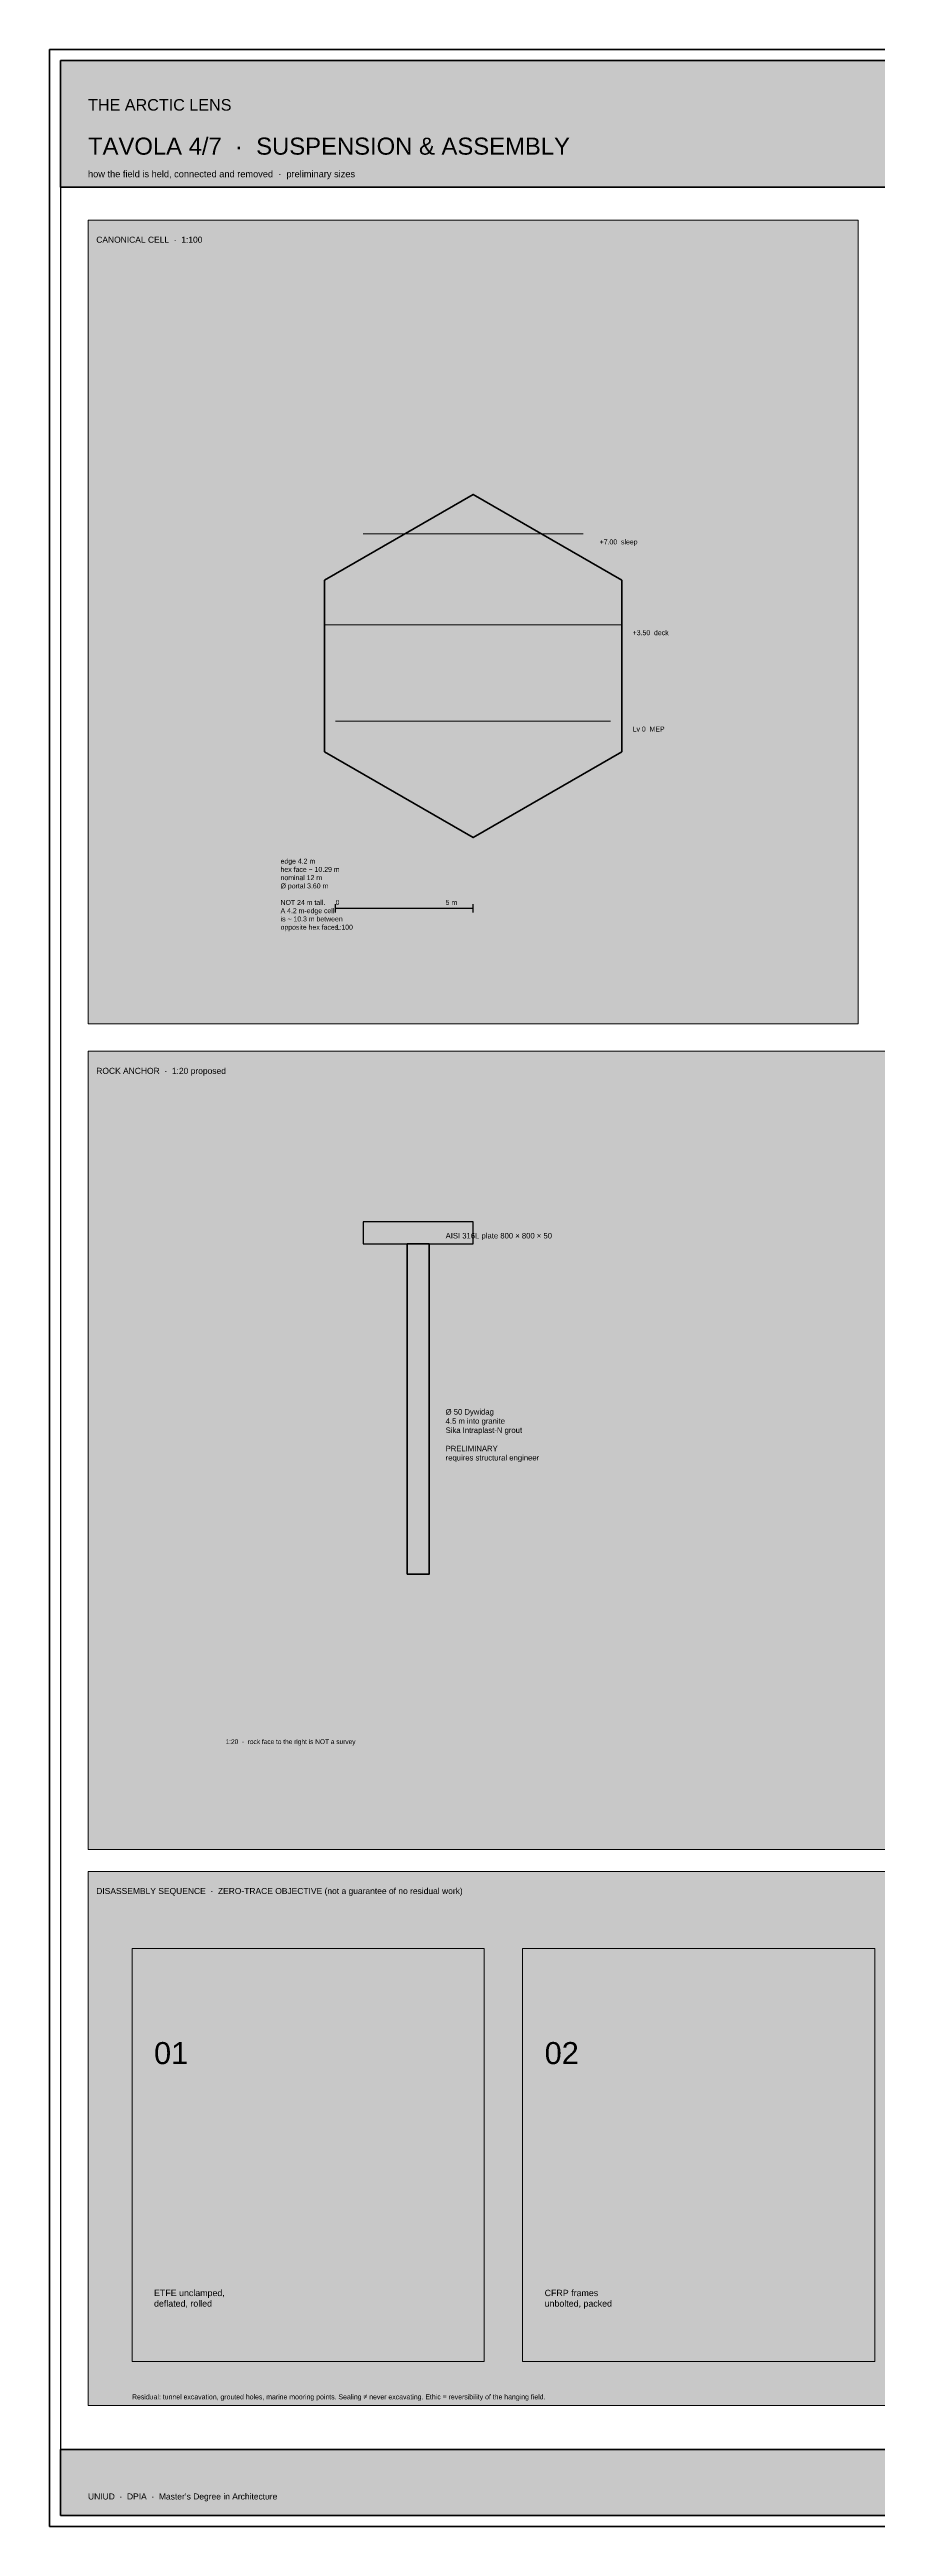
# Model space of a CAD drawing. Header units: millimetres. Extents: x 0 to 4200, y -1100 to 900.
# Drawn here: x 3300 to 3601, y 0 to 900 of the extents above; entities that cross this region are included whole.
import ezdxf

# ---------------------------------------------------------------- set-up
doc = ezdxf.new("R2010")
doc.units = ezdxf.units.MM
for name, color, linetype, lineweight, true_color in [('A-ANNO', 7, 'Continuous', 18, 0x20242a), ('A-DIM', 7, 'Continuous', 13, 0x5a626c), ('A-HATCH', 7, 'Continuous', 9, 0xb4bac0), ('A-SHEET', 7, 'Continuous', 50, 0x142030), ('A-TITL', 7, 'Continuous', 35, 0x142030), ('A-WALL', 7, 'Continuous', 40, 0x20242a)]:
    doc.layers.add(name, color=color, linetype=linetype, lineweight=lineweight, true_color=true_color)
doc.styles.add('ANNO', font='Arial.ttf')
doc.styles.add('TITLE', font='Arial.ttf')

msp = doc.modelspace()

# ---------------------------------------------------------------- hatches: boundary and pattern name
at = {"layer": 'A-HATCH', "true_color": 0x142030}
h = msp.add_hatch(color=7, dxfattribs=at)
h.dxf.hatch_style = 1
h.paths.add_polyline_path([(3304, 850), (4196, 850), (4196, 896), (3304, 896)])
at = {"layer": 'A-HATCH', "true_color": 0xfcfdfe}
h = msp.add_hatch(color=7, dxfattribs=at)
h.dxf.hatch_style = 1
h.paths.add_polyline_path([(3314, 546), (3594, 546), (3594, 838), (3314, 838)])
h = msp.add_hatch(color=7, dxfattribs=at)
h.dxf.hatch_style = 1
h.paths.add_polyline_path([(3314, 246), (3744, 246), (3744, 536), (3314, 536)])
at = {"layer": 'A-HATCH', "true_color": 0xc8cacc}
h = msp.add_hatch(color=7, dxfattribs=at)
h.dxf.hatch_style = 1
h.paths.add_polyline_path([(3364, 306), (3564, 306), (3564, 526), (3364, 526)])
at = {"layer": 'A-HATCH', "true_color": 0x505a64}
h = msp.add_hatch(color=7, dxfattribs=at)
h.dxf.hatch_style = 1
h.paths.add_polyline_path([(3414, 466), (3454, 466), (3454, 474), (3414, 474)])
at = {"layer": 'A-HATCH', "true_color": 0x5a5a5a}
h = msp.add_hatch(color=7, dxfattribs=at)
h.dxf.hatch_style = 1
h.paths.add_polyline_path([(3430, 346), (3438, 346), (3438, 466), (3430, 466)])
at = {"layer": 'A-HATCH', "true_color": 0xfcfdfe}
h = msp.add_hatch(color=7, dxfattribs=at)
h.dxf.hatch_style = 1
h.paths.add_polyline_path([(3314, 44), (4186, 44), (4186, 238), (3314, 238)])
at = {"layer": 'A-HATCH', "true_color": 0xffffff}
h = msp.add_hatch(color=7, dxfattribs=at)
h.dxf.hatch_style = 1
h.paths.add_polyline_path([(3330, 60), (3458, 60), (3458, 210), (3330, 210)])
h = msp.add_hatch(color=7, dxfattribs=at)
h.dxf.hatch_style = 1
h.paths.add_polyline_path([(3472, 60), (3600, 60), (3600, 210), (3472, 210)])
at = {"layer": 'A-HATCH', "true_color": 0x142030}
h = msp.add_hatch(color=7, dxfattribs=at)
h.dxf.hatch_style = 1
h.paths.add_polyline_path([(3304, 4), (4196, 4), (4196, 28), (3304, 28)])

# ---------------------------------------------------------------- linework, layer by layer
at = {"layer": 'A-DIM', "lineweight": 18, "true_color": 0xe682aa}
msp.add_line((3414, 724), (3494, 724), dxfattribs=at)
at = {"layer": 'A-DIM', "lineweight": 18, "true_color": 0xaac346}
msp.add_line((3400, 691), (3508, 691), dxfattribs=at)
at = {"layer": 'A-DIM', "lineweight": 18, "true_color": 0x4691d2}
msp.add_line((3404, 656), (3504, 656), dxfattribs=at)
at = {"layer": 'A-DIM', "lineweight": 25, "true_color": 0x20242a}
for p, q in [((3404, 586.5), (3404, 589.5)), ((3404, 588), (3454, 588)), ((3454, 586.5), (3454, 589.5))]:
    msp.add_line(p, q, dxfattribs=at)
at = {"layer": 'A-SHEET', "lineweight": 70, "true_color": 0x142030}
msp.add_lwpolyline([(3300, 0), (4200, 0), (4200, 900), (3300, 900)], close=True, dxfattribs=at)
at = {"layer": 'A-SHEET', "lineweight": 25, "true_color": 0x142030}
msp.add_lwpolyline([(3304, 4), (4196, 4), (4196, 896), (3304, 896)], close=True, dxfattribs=at)
at = {"layer": 'A-SHEET', "lineweight": 13, "true_color": 0xb4bac0}
for points in [[(3314, 546), (3594, 546), (3594, 838), (3314, 838)], [(3314, 246), (3744, 246), (3744, 536), (3314, 536)], [(3314, 44), (4186, 44), (4186, 238), (3314, 238)]]:
    msp.add_lwpolyline(points, close=True, dxfattribs=at)
at = {"layer": 'A-SHEET', "lineweight": 25, "true_color": 0x20242a}
msp.add_lwpolyline([(3414, 466), (3454, 466), (3454, 474), (3414, 474)], close=True, dxfattribs=at)
at = {"layer": 'A-SHEET', "true_color": 0x20242a}
msp.add_lwpolyline([(3430, 346), (3438, 346), (3438, 466), (3430, 466)], close=True, dxfattribs=at)
at = {"layer": 'A-SHEET', "lineweight": 18, "true_color": 0x142030}
for points in [[(3330, 60), (3458, 60), (3458, 210), (3330, 210)], [(3472, 60), (3600, 60), (3600, 210), (3472, 210)]]:
    msp.add_lwpolyline(points, close=True, dxfattribs=at)
at = {"layer": 'A-TITL'}
for points in [[(3304, 850), (4196, 850), (4196, 896), (3304, 896)], [(3304, 4), (4196, 4), (4196, 28), (3304, 28)]]:
    msp.add_lwpolyline(points, close=True, dxfattribs=at)
at = {"layer": 'A-WALL', "lineweight": 40, "true_color": 0x142030}
msp.add_lwpolyline([(3508, 707.18), (3454, 738.35), (3400, 707.18), (3400, 644.82), (3454, 613.65), (3508, 644.82)], close=True, dxfattribs=at)

# ---------------------------------------------------------------- texts
at = {"layer": 'A-ANNO', "color": 7, "true_color": 0x142030, "attachment_point": 1, "style": 'TITLE'}
for s, insert, char_height, width in [('CANONICAL CELL  ·  1:100', (3317, 832), 2.2, 274), ('ROCK ANCHOR  ·  1:20 proposed', (3317, 530), 2.2, 424), ('DISASSEMBLY SEQUENCE  ·  ZERO-TRACE OBJECTIVE (not a guarantee of no residual work)', (3317, 232), 2.2, 866), ('01', (3338, 176), 8, 40), ('02', (3480, 176), 8, 40)]:
    msp.add_mtext(s, dxfattribs=dict(at, insert=insert, char_height=char_height, width=width))
at = {"layer": 'A-ANNO', "color": 7, "true_color": 0xe682aa, "insert": (3500, 722), "char_height": 1.8, "width": 45, "attachment_point": 1, "style": 'ANNO'}
msp.add_mtext('+7.00  sleep', dxfattribs=at)
at = {"layer": 'A-ANNO', "color": 7, "true_color": 0xaac346, "insert": (3512, 689), "char_height": 1.8, "width": 45, "attachment_point": 1, "style": 'ANNO'}
msp.add_mtext('+3.50  deck', dxfattribs=at)
at = {"layer": 'A-ANNO', "color": 7, "true_color": 0x4691d2, "insert": (3512, 654), "char_height": 1.8, "width": 40, "attachment_point": 1, "style": 'ANNO'}
msp.add_mtext('Lv 0  MEP', dxfattribs=at)
at = {"layer": 'A-ANNO', "color": 7, "true_color": 0x20242a, "attachment_point": 1, "style": 'ANNO'}
for s, insert, char_height, width in [('edge 4.2 m\\Phex face ~ 10.29 m\\Pnominal 12 m\\PØ portal 3.60 m\\P\\PNOT 24 m tall.\\PA 4.2 m-edge cell\\Pis ~ 10.3 m between\\Popposite hex faces.', (3384, 606), 1.8, 70), ('0', (3404, 591), 1.8, 20), ('5 m', (3444, 591), 1.8, 30), ('AISI 316L plate 800 × 800 × 50', (3444, 470), 2, 90), ('Ø 50 Dywidag\\P4.5 m into granite\\PSika Intraplast-N grout\\P\\PPRELIMINARY\\Prequires structural engineer', (3444, 406), 2, 90), ('ETFE unclamped,\\Pdeflated, rolled', (3338, 86), 2.3, 112), ('CFRP frames\\Punbolted, packed', (3480, 86), 2.3, 112)]:
    msp.add_mtext(s, dxfattribs=dict(at, insert=insert, char_height=char_height, width=width))
at = {"layer": 'A-ANNO', "color": 7, "true_color": 0x5a626c, "attachment_point": 1, "style": 'ANNO'}
for s, insert, char_height, width in [('1:100', (3404, 582), 1.8, 60), ('1:20  ·  rock face to the right is NOT a survey', (3364, 286), 1.7, 160), ('Residual: tunnel excavation, grouted holes, marine mooring points. Sealing ≠ never excavating. Ethic = reversibility of the hanging field.', (3330, 48), 1.8, 840)]:
    msp.add_mtext(s, dxfattribs=dict(at, insert=insert, char_height=char_height, width=width))
at = {"layer": 'A-TITL', "color": 7, "true_color": 0xffffff, "attachment_point": 1}
for s, insert, char_height, width, style in [('THE ARCTIC LENS', (3314, 882), 4.2, 200, 'TITLE'), ('TAVOLA 4/7  ·  SUSPENSION & ASSEMBLY', (3314, 868), 6.2, 620, 'TITLE'), ('UNIUD  ·  DPIA  ·  Master’s Degree in Architecture', (3314, 12), 2.2, 420, 'ANNO')]:
    msp.add_mtext(s, dxfattribs=dict(at, insert=insert, char_height=char_height, width=width, style=style))
at = {"layer": 'A-TITL', "color": 7, "true_color": 0xc8d2dc, "insert": (3314, 856), "char_height": 2.4, "width": 700, "attachment_point": 1, "style": 'ANNO'}
msp.add_mtext('how the field is held, connected and removed  ·  preliminary sizes', dxfattribs=at)

doc.saveas('drawing.dxf')
